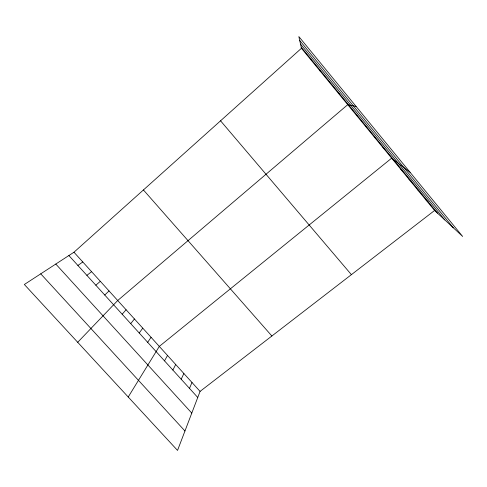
<?xml version="1.0" encoding="UTF-8"?>
<svg xmlns="http://www.w3.org/2000/svg" width="487" height="487" viewBox="0 0 487 487"><rect width="100%" height="100%" fill="white"/><g stroke="black" fill="none" stroke-linecap="round" stroke-linejoin="round"><path stroke-width="0.73" d="M320.099 71.005L320.282 70.378M434.605 210.469L200.072 391.396L177.542 450.42L24.35 284.493L73.969 252.229L301.447 48.286L298.841 36.58L462.65 236.445L434.605 210.469L301.447 48.286M189.492 388.376L191.988 382.465M181.201 379.239L183.867 373.505M172.867 370.065L175.71 364.507M164.509 360.855L167.522 355.473M128.227 397.002L159.304 346.403L391.664 158.165L410.103 172.331M147.677 342.318L151.055 337.296M139.215 332.992L142.77 328.153M130.711 323.63L134.449 318.973M122.176 314.231L126.096 309.756M77.707 342.282L117.714 300.503L347.742 104.675L356.088 106.428M104.742 295.025L109.039 290.928M329.358 82.279L329.76 81.926M95.836 285.212L100.328 281.316M86.893 275.362L91.58 271.661M77.908 265.47L82.796 261.963M338.575 93.504L339.196 93.413M356.606 115.474L357.653 115.9M365.433 126.218L366.681 126.9M374.211 136.914L375.666 137.845M382.959 147.561L384.614 148.742M400.326 168.721L402.378 170.389M408.952 179.228L411.205 181.14M417.542 189.687L419.989 191.835M426.095 200.102L428.73 202.489M40.75 273.834L184.957 431.001M55.798 264.045L191.787 413.098M68.892 255.535L197.752 397.471M73.969 252.229L200.072 391.396M143.434 189.954L271.874 336.006M220.556 120.813L351.401 274.656M299.718 40.512L453.275 227.764M300.509 44.067L444.765 219.881M301.185 47.117L437.436 213.093M310.755 58.775L310.797 59.67"/></g></svg>
